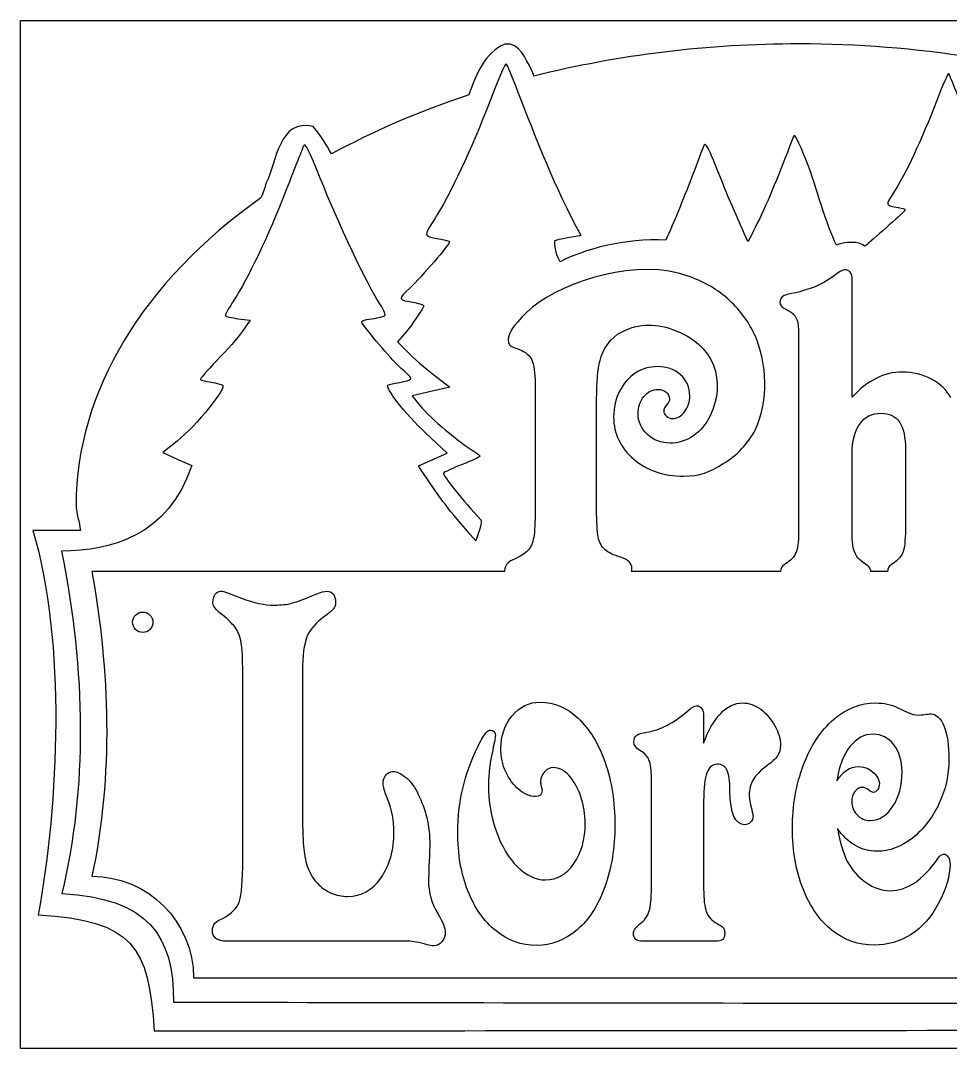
# Model space of a CAD drawing. Extents: x 1 to 641, y 3 to 251.
# Drawn here: x 1.3 to 189.9, y 3.2 to 211.8 of the extents above; entities that cross this region are included whole.
import ezdxf

# ---------------------------------------------------------------- set-up
doc = ezdxf.new("R2010")
doc.units = 0
doc.layers.add('Ebene_1', color=7, linetype='CONTINUOUS')

msp = doc.modelspace()

# ---------------------------------------------------------------- linework, layer by layer
at = {"layer": 'Ebene_1', "color": 7}
for points in [[(1.349934, 211.824295), (318.477434, 211.824295), (318.477434, 3.246855), (1.349934, 3.246855)], [(159.248757, 207.088977)], [(175.88581, 132.129705)], [(28.199007, 89.720909)], [(139.891463, 70.795938)], [(166.920453, 57.562683)], [(121.887101, 48.651616)], [(167.010255, 47.851228)], [(79.996642, 25.013144)]]:
    msp.add_lwpolyline(points, close=True, dxfattribs=at)
for points in [[(99.837808, 203.057951), (99.837736, 203.057355)], [(170.018535, 135.410932), (170.018535, 159.212149)], [(105.200956, 153.66621), (105.201233, 153.666231)], [(45.510838, 151.321421), (47.918491, 151.002302), (46.354928, 148.774912)], [(79.193482, 148.238973), (77.804595, 146.630121), (79.867689, 144.514072)], [(159.161466, 147.381054), (159.161466, 110.038687), (159.161466, 108.698297)], [(101.227891, 145.53236), (102.567789, 145.069949)], [(85.161223, 139.931438), (88.392729, 137.464329), (84.580212, 136.580497), (80.768229, 135.696696), (82.029305, 134.042547)], [(105.709295, 138.045247), (105.709295, 112.534477)], [(118.182865, 112.626701), (118.182865, 134.024721), (118.182865, 135.041185)], [(132.589984, 134.071064), (132.081933, 133.423784)], [(82.899484, 120.189709), (82.069241, 121.491732), (84.972696, 122.751656), (87.87562, 124.011057), (83.558779, 128.076388)], [(33.100322, 126.488826), (30.17823, 124.144242), (33.121626, 122.829426), (36.064491, 121.515175)], [(170.01871, 108.005114), (170.01871, 109.022121), (170.01871, 123.903139)], [(180.829541, 124.735267), (180.829541, 109.622515)], [(156.898126, 101.858464), (156.251071, 101.396575)], [(178.565678, 101.858371), (177.918633, 101.396482)], [(99.527154, 100.030004), (15.832453, 100.030004)], [(155.466591, 100.030066), (125.267384, 100.030066)], [(177.180484, 100.030066), (173.805714, 100.030066)], [(43.314438, 95.714999), (46.143055, 94.594448)], [(46.412446, 41.501351), (46.412446, 79.493592)], [(58.535085, 79.760392), (58.535085, 50.892693)], [(179.267598, 72.396727), (181.332933, 71.436251)], [(139.891463, 70.795938), (139.891463, 65.193149)], [(106.890946, 56.655558), (107.070541, 55.90852)], [(129.295379, 35.898562), (129.295379, 58.096283)], [(107.115442, 55.801844), (107.115442, 55.588406)], [(139.891463, 53.507331), (139.891463, 36.592249), (139.891463, 35.578411)], [(84.127322, 39.100163), (84.127322, 38.193037)], [(79.996644, 25.013144), (43.134844, 25.013144)], [(142.181295, 25.013144), (127.679027, 25.013144)], [(36.443152, 17.557109), (283.777903, 17.557109)]]:
    msp.add_lwpolyline(points, dxfattribs=at)
for points in [[(99.549715, 207.049205), (95.528564, 205.299116), (93.767091, 201.06292), (92.262655, 196.734249)], [(105.0012, 201.837591), (103.759079, 204.002604), (102.651113, 207.385737), (99.549715, 207.049205)], [(159.248757, 207.088977), (140.836386, 207.081597), (122.590919, 204.861137), (105.466314, 200.543802)], [(227.444581, 196.281811), (206.42103, 203.358301), (183.017173, 207.06717), (159.248757, 207.088977)], [(99.837736, 203.057355), (99.593012, 203.017695), (98.131191, 199.666652), (96.515695, 195.429592)], [(99.857488, 203.050468), (99.852363, 203.056926), (99.8457, 203.058976), (99.837808, 203.057951)], [(102.298157, 197.242009), (101.126075, 200.254662), (100.027959, 202.868212), (99.857488, 203.050468)], [(105.466314, 200.543802), (105.310531, 200.974895), (105.154185, 201.405279), (105.0012, 201.837591)], [(189.579166, 201.061298), (189.448886, 201.200559), (188.298842, 198.578812), (187.024003, 195.235262)], [(191.445228, 196.620376), (190.549216, 198.923446), (189.709477, 200.921984), (189.579166, 201.061298)], [(92.262655, 196.734249), (82.301483, 193.43572), (72.966566, 189.41831), (64.441218, 184.760908)], [(115.034809, 168.241209), (109.690151, 177.86234), (105.835024, 188.216783), (102.298157, 197.242009)], [(96.515695, 195.429592), (92.899433, 185.944988), (88.362322, 176.262272), (85.35507, 171.611872)], [(187.024003, 195.235262), (184.259499, 187.98465), (180.791492, 180.582339), (178.492563, 177.02729)], [(60.71538, 190.295694), (53.731835, 192.091987), (53.310762, 183.09004), (51.174579, 178.901846)], [(64.441218, 184.760908), (63.356525, 186.715265), (62.139616, 188.577746), (60.71538, 190.295694)], [(158.168373, 188.394353), (158.015451, 188.012152), (156.80205, 184.913795), (155.472075, 181.509213)], [(160.749111, 183.296568), (159.015574, 187.658016), (158.377724, 188.917561), (158.168373, 188.394353)], [(58.76917, 186.481163), (58.56912, 185.981203), (56.981846, 181.928193), (55.242101, 177.474675)], [(62.144463, 179.812863), (59.876805, 185.518115), (59.043031, 187.165581), (58.76917, 186.481163)], [(139.863076, 186.279371), (139.611967, 185.628359), (138.546682, 182.84497), (137.495902, 180.09427)], [(143.627673, 179.1348), (140.700939, 186.502392), (140.267027, 187.326483), (139.863076, 186.279371)], [(155.472075, 181.509213), (153.293955, 175.933486), (150.846039, 170.560751), (148.885511, 166.979829)], [(166.855073, 166.258499), (164.700877, 170.313826), (162.878337, 177.939577), (160.749111, 183.296568)], [(74.047459, 154.576981), (71.897218, 157.764179), (65.610009, 171.09381), (62.144463, 179.812863)], [(137.495902, 180.09427), (135.608919, 175.154436), (133.860806, 170.897994), (132.215144, 167.235006)], [(55.242101, 177.474675), (51.587766, 168.119996), (47.347342, 159.183458), (44.624678, 155.098015)], [(51.174579, 178.901846), (50.856273, 177.87545), (50.498589, 176.862902), (50.112897, 175.860175)], [(148.885511, 166.979829), (147.021079, 171.016531), (145.12973, 175.353614), (143.627673, 179.1348)], [(50.112897, 175.860175), (26.021664, 158.726592), (12.671171, 136.527051), (12.614221, 113.506433)], [(178.492563, 177.02729), (176.668507, 174.206558), (176.626081, 174.350353), (179.423467, 173.878265)], [(180.788396, 173.453677), (180.788396, 173.044384), (174.733748, 167.957003), (172.98259, 166.321889)], [(179.423467, 173.878265), (180.174203, 173.751558), (180.788396, 173.560416), (180.788396, 173.453677)], [(85.35507, 171.611872), (82.968988, 167.922069), (82.913202, 168.109746), (86.572477, 167.492192)], [(88.358113, 166.936541), (88.358113, 166.401136), (82.657923, 159.746643), (80.367221, 157.607735)], [(86.572477, 167.492192), (87.554524, 167.326441), (88.358113, 167.076164), (88.358113, 166.936541)], [(109.690151, 167.172191), (110.064561, 167.409286), (114.380117, 168.233993), (115.034809, 168.241209)], [(110.759085, 162.896129), (109.690151, 165.034165), (109.690151, 166.103183), (109.690151, 167.172191)], [(132.215144, 167.235006), (123.990217, 167.754821), (115.333008, 165.287272), (110.759085, 162.896129)], [(171.362042, 166.658055), (169.738756, 167.002288), (168.263053, 166.768269), (166.855073, 166.258499)], [(172.656142, 166.015029), (172.256537, 166.252062), (171.827002, 166.467856), (171.362042, 166.658055)], [(172.98259, 166.321889), (172.858091, 166.205648), (172.764784, 166.117093), (172.656142, 166.015029)], [(136.939725, 159.905751), (126.693281, 163.752162), (111.82647, 159.080061), (105.200956, 153.66621)], [(168.493847, 161.245619), (168.155046, 161.245619), (167.631742, 160.984128), (166.923349, 160.460367)], [(170.018535, 159.212149), (170.018535, 160.567803), (169.510217, 161.245619), (168.493847, 161.245619)], [(145.070688, 155.098835), (142.883928, 157.132316), (140.173668, 158.734946), (136.939725, 159.905751)], [(166.923349, 160.460367), (165.568168, 159.38198), (164.135936, 158.519326), (162.626756, 157.872312)], [(80.367221, 157.607735), (77.783576, 155.195334), (77.777221, 155.214666), (81.334861, 154.58391)], [(162.626756, 157.872312), (161.209982, 157.286914), (159.28495, 156.73233), (156.851795, 156.208558)], [(44.624678, 155.098015), (43.580819, 153.531631), (42.811746, 152.112793), (42.915196, 151.945248)], [(75.281907, 152.020374), (75.410807, 152.229004), (74.855373, 153.379441), (74.047459, 154.576981)], [(81.334861, 154.58391), (82.316907, 154.409794), (83.120497, 154.126777), (83.120497, 153.954753)], [(150.383929, 147.75076), (149.151945, 150.523694), (147.380636, 152.972905), (145.070688, 155.098835)], [(156.851795, 156.208558), (155.866216, 156.0237), (155.373437, 155.499672), (155.373437, 154.636977)], [(155.373437, 154.636977), (155.373437, 154.082372), (155.681425, 153.6666), (156.297412, 153.389313)], [(83.120497, 153.954753), (83.120497, 153.486068), (80.772473, 150.068427), (79.193482, 148.238973)], [(105.201233, 153.666231), (101.905696, 150.800858), (100.258128, 148.598121), (100.258118, 147.057599)], [(156.297412, 153.389313), (157.128991, 152.988773), (157.760497, 152.572437), (158.191682, 152.141095)], [(42.915196, 151.945248), (43.018637, 151.777806), (44.18662, 151.497187), (45.510838, 151.321421)], [(70.616248, 150.422162), (70.299184, 150.843234), (70.831042, 151.081374), (72.615969, 151.318223)], [(78.856908, 140.96175), (77.371873, 142.155599), (73.454052, 146.653502), (70.616248, 150.422162)], [(72.615969, 151.318223), (73.953386, 151.495711), (75.153058, 151.811715), (75.281907, 152.020374)], [(122.433138, 148.16683), (126.016808, 150.362576), (129.984451, 150.514581), (133.567138, 149.137473)], [(158.191682, 152.141095), (158.592087, 151.771368), (158.853457, 151.232324), (158.976665, 150.523694)], [(158.976665, 150.523694), (159.099862, 149.907483), (159.139059, 148.859807), (159.161466, 147.381054)], [(46.354928, 148.774912), (45.494877, 147.549983), (43.157904, 144.87442), (41.162045, 142.829551)], [(118.875718, 142.851672), (119.491684, 145.131667), (120.677573, 146.903605), (122.433138, 148.16683)], [(133.567138, 149.137473), (142.165029, 146.296999), (144.557255, 138.462567), (141.183192, 131.621535)], [(100.258118, 147.057599), (100.258118, 146.225727), (100.581102, 145.717229), (101.227891, 145.53236)], [(150.441023, 128.848612), (153.085025, 134.938598), (152.780358, 142.132781), (150.383929, 147.75076)], [(79.867689, 144.514072), (81.002186, 143.350391), (83.384073, 141.288363), (85.161223, 139.931438)], [(102.567789, 145.069949), (103.738168, 144.638596), (104.554444, 143.945793), (105.016452, 142.990659)], [(41.162045, 142.829551), (39.166185, 140.784651), (37.666664, 139.03711), (37.829355, 138.94588)], [(105.016452, 142.990659), (105.47843, 142.035534), (105.709295, 140.386838), (105.709295, 138.045247)], [(118.182865, 135.041185), (118.182865, 138.461153), (118.41371, 141.064686), (118.875718, 142.851672)], [(80.485441, 139.10463), (80.609979, 139.306196), (79.877037, 140.141676), (78.856908, 140.96175)], [(126.030051, 140.263637), (124.705672, 139.400942), (123.643001, 138.184101), (122.842214, 136.612766)], [(130.511446, 141.604007), (128.879068, 141.604007), (127.385232, 141.157146), (126.030051, 140.263637)], [(135.223429, 139.940253), (133.991466, 141.049443), (132.42102, 141.604007), (130.511446, 141.604007)], [(137.071379, 135.688465), (137.071379, 137.383042), (136.455423, 138.800271), (135.223429, 139.940253)], [(180.22855, 140.494869), (176.532599, 140.494869), (173.129271, 138.800097), (170.018535, 135.410932)], [(186.09563, 139.062336), (184.309264, 140.017471), (182.353697, 140.494869), (180.22855, 140.494869)], [(42.313416, 137.853214), (43.237105, 137.282146), (37.067666, 129.672058), (33.100322, 126.488826)], [(37.829355, 138.94588), (37.992062, 138.854548), (38.980596, 138.625294), (40.026118, 138.436039)], [(40.026118, 138.436039), (41.071643, 138.246886), (42.100778, 137.984605), (42.313416, 137.853214)], [(83.558779, 128.076388), (79.395672, 131.996766), (75.124966, 137.422978), (75.860256, 137.858032)], [(75.860256, 137.858032), (76.056146, 137.973934), (77.125958, 138.219547), (78.237554, 138.403545)], [(78.237554, 138.403545), (79.349174, 138.587531), (80.360829, 138.90294), (80.485441, 139.10463)], [(190.022642, 135.318769), (189.191062, 136.859302), (187.882017, 138.107202), (186.09563, 139.062336)], [(122.842214, 136.612766), (122.041426, 135.010608), (121.640786, 133.269759), (121.640786, 131.390314)], [(127.785329, 135.54995), (128.555315, 136.505084), (129.525857, 136.982493), (130.696247, 136.982493)], [(130.696247, 136.982493), (131.281442, 136.982493), (131.804736, 136.797634), (132.266723, 136.427908)], [(132.266723, 136.427908), (132.728721, 136.027368), (132.959577, 135.580506), (132.959577, 135.087538)], [(136.055285, 132.499483), (136.732866, 133.392991), (137.071379, 134.456054), (137.071379, 135.688465)], [(82.029305, 134.042547), (83.538088, 132.063702), (89.693059, 126.719361), (92.52371, 124.930027)], [(126.584424, 132.083414), (126.584424, 133.408265), (126.984541, 134.564023), (127.785329, 135.54995)], [(132.959577, 135.087538), (132.959577, 134.748614), (132.836389, 134.409988), (132.589984, 134.071064)], [(128.478715, 127.831615), (127.215929, 129.002411), (126.584424, 130.419639), (126.584424, 132.083414)], [(132.081933, 133.423784), (131.897131, 133.208113), (131.805013, 132.931092), (131.805002, 132.592179)], [(131.805002, 132.592179), (131.805002, 132.222452), (131.989793, 131.867753), (132.359396, 131.528839)], [(132.359396, 131.528839), (132.698176, 131.220729), (133.098313, 131.06695), (133.56028, 131.06695)], [(133.56028, 131.06695), (134.545869, 131.06695), (135.377684, 131.544348), (136.055285, 132.499483)], [(141.183192, 131.621535), (140.382404, 129.896145), (139.258129, 128.540532), (137.810563, 127.554595)], [(171.543399, 129.95772), (172.559779, 131.405813), (174.007038, 132.129705), (175.88581, 132.129705)], [(175.885892, 132.129705), (177.579853, 132.129705), (178.827315, 131.544594), (179.628103, 130.373789)], [(121.640786, 131.390314), (121.640786, 128.001159), (122.995895, 125.151172), (125.706257, 122.840384)], [(170.01871, 123.903139), (170.01871, 126.522017), (170.527018, 128.54044), (171.543399, 129.95772)], [(179.628103, 130.373789), (180.428901, 129.141367), (180.829541, 127.261737), (180.829541, 124.735267)], [(133.098569, 126.075709), (131.281401, 126.075709), (129.74148, 126.66082), (128.478715, 127.831615)], [(137.810563, 127.554595), (136.362986, 126.568668), (134.792541, 126.075709), (133.098569, 126.075709)], [(143.881089, 121.916073), (146.622243, 123.579837), (148.808645, 125.89081), (150.441023, 128.848612)], [(94.545263, 123.412784), (94.544667, 123.281793), (92.919062, 122.531741), (90.932987, 121.745843)], [(92.52371, 124.930027), (93.63625, 124.226759), (94.545761, 123.543684), (94.545263, 123.412784)], [(36.064491, 121.515175), (31.29064, 107.246452), (19.762787, 104.266581), (9.649203, 104.153712)], [(90.932987, 121.745843), (88.94691, 120.959914), (87.231655, 120.172878), (87.121003, 119.996855)], [(125.706257, 122.840384), (128.385817, 120.529596), (131.75862, 119.374371), (135.824153, 119.374371)], [(135.824153, 119.374371), (139.181294, 119.374371), (141.139936, 120.221506), (143.881089, 121.916073)], [(93.656118, 106.238291), (87.242533, 113.721396), (87.242533, 113.721396), (82.899484, 120.189709)], [(87.121003, 119.996855), (86.876662, 119.608278), (91.182435, 114.275909), (94.725048, 110.514353)], [(12.614221, 113.506433), (12.635808, 111.800487), (13.318649, 110.078972), (13.486311, 108.376327)], [(105.709295, 112.534477), (105.709295, 109.977194), (105.617146, 108.113104), (105.432365, 106.942308)], [(118.506126, 107.034532), (118.290533, 108.082075), (118.182865, 109.946186), (118.182865, 112.626701)], [(94.725048, 110.514353), (94.869393, 109.440538), (94.725048, 109.445335), (93.656118, 106.238291)], [(159.161466, 108.698297), (159.161466, 106.572367), (159.023262, 105.062986), (158.746065, 104.169477)], [(180.829541, 109.622515), (180.829541, 106.972804), (180.690814, 105.185859), (180.413618, 104.261558)], [(13.486311, 108.376327), (3.865934, 108.376327), (13.486311, 108.376327), (3.865934, 108.376327)], [(3.865934, 108.376327), (10.596995, 85.472688), (9.07011, 53.127415), (4.934865, 30.338233)], [(105.432365, 106.942308), (105.185971, 105.709866), (104.785331, 104.816143), (104.230937, 104.261558)], [(119.892345, 104.446478), (119.183963, 105.062688), (118.721729, 105.925363), (118.506126, 107.034532)], [(170.203511, 105.047343), (170.080303, 105.663564), (170.01871, 106.649461), (170.01871, 108.005114)], [(123.033862, 102.921249), (121.647879, 103.321779), (120.600737, 103.830277), (119.892345, 104.446478)], [(170.896354, 103.198742), (170.557564, 103.722523), (170.326718, 104.338703), (170.203511, 105.047343)], [(9.649203, 104.153712), (14.592505, 79.652271), (14.873403, 56.050888), (9.709321, 34.657213)], [(101.182093, 102.366603), (100.073317, 101.873624), (99.518954, 101.165271), (99.518954, 100.24097)], [(104.230937, 104.261558), (103.614951, 103.645347), (102.598867, 103.013617), (101.182093, 102.366603)], [(125.344056, 100.657101), (125.344056, 101.704665), (124.573813, 102.459094), (123.033862, 102.921249)], [(158.746065, 104.169477), (158.407275, 103.245166), (157.791309, 102.474675), (156.898126, 101.858464)], [(172.32837, 101.812019), (171.712394, 102.212548), (171.235144, 102.67498), (170.896354, 103.198742)], [(180.413618, 104.261558), (180.136431, 103.306423), (179.520465, 102.505385), (178.565678, 101.858371)], [(99.518954, 100.24097), (99.518954, 100.167679), (99.522029, 100.09775), (99.527154, 100.030004)], [(125.267384, 100.030066), (125.31679, 100.220869), (125.344056, 100.428678), (125.344056, 100.657101)], [(156.251071, 101.396575), (155.72749, 101.057661), (155.465566, 100.610789), (155.465566, 100.056205)], [(173.806739, 100.056102), (173.806739, 100.579894), (173.313959, 101.164995), (172.32837, 101.812019)], [(177.918633, 101.396482), (177.445606, 101.058809), (177.179459, 100.64152), (177.179459, 100.056102)], [(15.832453, 100.030004), (19.406307, 79.626275), (20.192245, 59.055186), (15.832453, 38.175207)], [(155.465566, 100.056205), (155.465566, 100.046979), (155.466591, 100.038984), (155.466591, 100.030066)], [(173.805714, 100.030066), (173.796488, 100.030066), (173.806739, 100.047184), (173.806739, 100.056102)], [(177.179459, 100.056102), (177.179459, 100.046877), (177.180484, 100.038881), (177.180484, 100.030066)], [(40.845012, 95.394849), (41.174269, 95.821724), (41.533459, 96.035162), (41.922581, 96.035162)], [(41.922581, 96.035162), (42.311702, 96.035162), (42.775655, 95.928441), (43.314438, 95.714999)], [(61.318802, 95.448199), (62.306572, 95.839507), (63.024951, 96.035162), (63.473937, 96.035162)], [(63.473937, 96.035162), (64.012721, 96.035162), (64.446742, 95.839507), (64.775999, 95.448199)], [(40.351127, 93.794048), (40.351127, 94.39879), (40.515755, 94.93239), (40.845012, 95.394849)], [(46.143055, 94.594448), (48.627447, 93.66954), (50.87238, 93.207085), (52.877853, 93.207085)], [(56.290152, 93.58061), (57.577247, 93.936344), (59.253463, 94.558873), (61.318802, 95.448199)], [(64.775999, 95.448199), (65.075323, 95.056899), (65.224985, 94.505515), (65.224985, 93.794048)], [(24.680506, 91.178844), (25.067035, 91.565513), (25.591282, 91.782742), (26.137917, 91.782742)], [(26.137917, 91.782742), (26.684553, 91.782742), (27.2088, 91.565514), (27.595329, 91.178845)], [(41.653188, 91.71301), (40.785147, 92.424477), (40.351127, 93.118156), (40.351127, 93.794048)], [(52.877853, 93.207085), (54.224813, 93.207085), (55.362246, 93.331594), (56.290152, 93.58061)], [(64.820897, 92.460048), (64.49164, 92.068747), (63.93789, 91.58851), (63.159647, 91.019334)], [(65.224985, 93.794048), (65.224985, 93.296023), (65.090289, 92.851356), (64.820897, 92.460048)], [(24.076829, 89.720909), (24.076828, 90.26774), (24.293977, 90.792176), (24.680506, 91.178844)], [(24.680506, 88.262973), (24.293977, 88.649642), (24.076828, 89.174077), (24.076829, 89.720909)], [(27.595329, 91.178845), (27.981859, 90.792176), (28.199008, 90.267741), (28.199007, 89.720909)], [(28.199007, 89.720909), (28.199008, 89.174077), (27.981859, 88.649642), (27.595329, 88.262973)], [(44.840993, 88.724858), (44.212412, 89.543042), (43.14981, 90.539093), (41.653188, 91.71301)], [(63.159647, 91.019334), (61.273903, 89.66755), (60.031707, 88.262408), (59.433058, 86.803908)], [(26.137917, 87.659076), (25.591282, 87.659076), (25.067035, 87.876305), (24.680506, 88.262973)], [(27.595329, 88.262973), (27.2088, 87.876304), (26.684553, 87.659075), (26.137917, 87.659076)], [(46.098156, 85.57662), (45.858696, 86.892837), (45.439642, 87.94225), (44.840993, 88.724858)], [(46.412446, 79.493592), (46.412446, 82.33946), (46.307683, 84.367136), (46.098156, 85.57662)], [(59.433058, 86.803908), (58.834409, 85.274257), (58.535085, 82.926418), (58.535085, 79.760392)], [(101.054122, 70.742613), (102.580677, 72.592422), (104.466421, 73.517326), (106.711354, 73.517326)], [(106.711354, 73.517326), (109.584868, 73.517326), (112.159058, 72.432343), (114.433923, 70.262375)], [(143.34866, 71.222814), (144.725552, 72.645748), (146.207208, 73.357214), (147.793627, 73.357214)], [(147.793627, 73.357214), (149.05079, 73.357214), (150.278019, 72.930335), (151.475317, 72.076576)], [(166.246978, 69.995538), (168.851101, 72.236656), (171.694685, 73.357214), (174.777731, 73.357214)], [(174.777731, 73.357214), (176.424013, 73.357214), (177.920635, 73.037052), (179.267598, 72.396727)], [(128.352507, 67.434262), (131.016495, 67.825571), (133.800212, 69.266288), (136.703659, 71.756414)], [(136.703659, 71.756414), (137.451969, 72.432306), (138.035652, 72.770252), (138.454705, 72.770252)], [(138.454705, 72.770252), (138.87376, 72.770252), (139.217983, 72.592385), (139.487375, 72.236652)], [(139.487375, 72.236652), (139.756767, 71.880918), (139.891463, 71.40068), (139.891463, 70.795938)], [(139.891463, 65.193149), (140.789436, 67.754425), (141.941835, 69.764313), (143.34866, 71.222814)], [(151.475317, 72.076576), (152.61275, 71.187243), (153.570588, 70.066684), (154.348832, 68.7149)], [(181.332933, 71.436251), (181.961517, 71.080518), (182.73976, 70.902651), (183.667663, 70.902651)], [(183.667663, 70.902651), (184.086717, 70.902651), (184.565635, 70.956014), (185.104417, 71.062739)], [(185.104417, 71.062739), (185.25408, 71.098338), (185.568372, 71.116138), (186.047293, 71.116138)], [(186.047293, 71.116138), (187.094931, 71.116138), (187.962973, 70.280167), (188.651418, 68.608224)], [(98.764291, 64.072622), (98.764291, 66.669473), (99.527568, 68.892804), (101.054122, 70.742613)], [(114.433923, 70.262375), (116.738721, 68.056832), (118.5646, 65.068677), (119.911561, 61.297909)], [(160.14076, 60.764272), (161.637382, 64.712907), (163.672788, 67.789996), (166.246978, 69.995538)], [(94.139721, 64.552823), (94.828168, 65.940182), (95.351986, 66.847303), (95.711175, 67.274187)], [(95.711175, 67.274187), (96.040432, 67.665487), (96.354723, 67.861137), (96.654047, 67.861137)], [(96.654047, 67.861137), (97.31256, 67.861137), (97.641817, 67.452045), (97.641817, 66.633862)], [(125.748385, 65.353224), (125.748385, 66.064691), (125.942946, 66.544928), (126.332068, 66.793937)], [(126.332068, 66.793937), (126.691257, 67.078529), (127.364736, 67.29197), (128.352507, 67.434262)], [(154.348832, 68.7149), (155.097143, 67.363116), (155.471298, 66.046903), (155.471298, 64.766261)], [(174.238932, 67.007387), (172.442988, 67.007387), (170.886501, 66.171416), (169.569472, 64.499473)], [(178.459404, 64.872986), (177.351905, 66.29592), (175.945081, 67.007387), (174.238932, 67.007387)], [(188.651418, 68.608224), (189.309929, 66.936282), (189.639185, 64.712956), (189.639185, 61.938246)], [(97.641817, 66.633862), (97.641817, 66.313703), (97.462223, 65.371011), (97.103034, 63.805786)], [(126.960649, 63.699073), (126.152473, 64.197098), (125.748385, 64.748482), (125.748385, 65.353224)], [(155.471298, 64.766261), (155.471298, 63.912511), (155.276737, 63.201048), (154.887615, 62.631873)], [(180.120662, 59.376921), (180.120662, 61.618031), (179.566909, 63.450052), (178.459404, 64.872986)], [(90.009045, 47.157504), (90.009045, 53.169381), (91.385937, 58.967821), (94.139721, 64.552823)], [(97.103034, 63.805786), (96.534317, 61.31566), (96.249959, 58.985613), (96.249959, 56.815645)], [(99.752061, 59.376958), (99.093548, 60.799884), (98.764291, 62.365105), (98.764291, 64.072622)], [(128.801494, 61.77811), (128.50217, 62.560727), (127.888554, 63.201048), (126.960649, 63.699073)], [(154.887615, 62.631873), (154.438629, 61.991556), (153.735217, 61.333451), (152.777378, 60.657559)], [(169.569472, 64.499473), (168.252443, 62.827523), (167.369437, 60.515259), (166.920453, 57.562683)], [(119.911561, 61.297909), (121.228588, 57.455999), (121.887101, 53.240568), (121.887101, 48.651616)], [(129.295379, 58.096283), (129.295379, 59.697076), (129.130751, 60.924351), (128.801494, 61.77811)], [(142.67518, 60.924359), (141.717342, 60.924359), (141.01393, 60.337401), (140.564943, 59.163484)], [(144.605822, 59.750434), (144.216701, 60.533051), (143.573154, 60.924359), (142.67518, 60.924359)], [(152.777378, 60.657559), (151.430419, 59.661509), (150.487547, 58.701029), (149.948763, 57.776121)], [(157.895828, 47.851179), (157.895828, 52.511281), (158.644138, 56.815645), (160.14076, 60.764272)], [(189.639185, 61.938246), (189.639185, 58.736653), (188.965706, 55.712923), (187.61875, 52.867055)], [(74.878197, 56.97572), (74.878197, 57.687187), (75.072758, 58.274146), (75.46188, 58.736596)], [(75.46188, 58.736596), (75.82107, 59.199046), (76.270056, 59.430271), (76.80884, 59.430271)], [(76.80884, 59.430271), (77.736745, 59.430271), (78.664651, 59.003396), (79.592556, 58.149646)], [(102.401082, 55.801844), (101.353447, 56.655603), (100.47044, 57.847307), (99.752061, 59.376958)], [(107.60932, 59.376921), (107.070536, 58.807746), (106.801144, 58.149637), (106.801144, 57.402596)], [(109.450165, 60.230672), (108.701854, 60.230672), (108.088239, 59.946088), (107.60932, 59.376921)], [(112.593072, 58.629883), (111.605301, 59.697076), (110.557665, 60.230672), (109.450165, 60.230672)], [(114.9727, 54.307732), (114.403984, 56.050816), (113.610774, 57.491533), (112.593072, 58.629883)], [(140.564943, 59.163484), (140.115956, 57.953991), (139.891463, 56.068607), (139.891463, 53.507331)], [(145.234404, 55.428282), (145.20447, 57.491533), (144.994943, 58.93225), (144.605822, 59.750434)], [(166.920453, 57.562683), (168.147683, 59.483634), (169.614373, 60.444109), (171.320522, 60.444109)], [(171.320522, 60.444109), (171.979033, 60.444109), (172.637548, 60.28403), (173.296066, 59.963872)], [(173.296066, 59.963872), (173.984511, 59.572571), (174.523293, 59.127909), (174.912413, 58.629883)], [(174.912413, 58.629883), (175.331467, 58.025133), (175.540994, 57.473745), (175.540994, 56.97572)], [(178.279811, 52.386768), (179.507045, 54.272152), (180.120662, 56.602203), (180.120662, 59.376921)], [(75.77617, 53.880844), (75.177522, 55.374928), (74.878197, 56.406553), (74.878197, 56.97572)], [(79.592556, 58.149646), (80.550395, 57.295887), (81.358571, 56.175328), (82.017085, 54.787969)], [(96.249959, 56.815645), (96.249959, 53.365035), (96.788743, 50.163442), (97.866311, 47.210866)], [(106.801144, 57.402596), (106.801144, 57.260304), (106.831078, 57.011291), (106.890946, 56.655558)], [(149.948763, 57.776121), (149.409979, 56.886787), (149.140587, 55.837374), (149.140587, 54.627882)], [(175.540994, 56.97572), (175.540994, 56.51327), (175.421265, 56.104178), (175.181808, 55.748445)], [(82.017085, 54.787969), (82.735463, 53.32946), (83.304179, 51.764235), (83.723234, 50.092292)], [(105.768483, 54.361119), (104.660982, 54.361119), (103.538515, 54.84136), (102.401082, 55.801844)], [(107.115442, 55.588406), (107.115442, 54.770214), (106.666455, 54.361119), (105.768483, 54.361119)], [(107.070541, 55.90852), (107.070541, 55.87292), (107.085508, 55.837362), (107.115442, 55.801844)], [(115.870673, 48.918379), (115.870673, 50.697039), (115.571349, 52.493489), (114.9727, 54.307732)], [(148.242614, 48.651579), (146.267073, 48.651579), (145.264336, 50.91048), (145.234404, 55.428282)], [(149.140587, 54.627882), (149.140587, 53.987565), (149.305216, 53.027089), (149.634473, 51.746456)], [(170.557249, 55.37492), (170.138189, 54.770178), (169.928658, 54.112073), (169.928658, 53.400606)], [(172.083795, 56.228682), (171.455218, 56.228682), (170.946369, 55.944095), (170.557249, 55.37492)], [(173.340956, 55.695082), (172.921903, 56.050816), (172.502849, 56.228682), (172.083795, 56.228682)], [(174.283833, 55.214845), (174.164104, 55.214845), (173.849812, 55.374924), (173.340956, 55.695082)], [(175.181808, 55.748445), (174.912417, 55.392711), (174.613092, 55.214845), (174.283833, 55.214845)], [(77.078232, 47.264216), (77.078232, 49.434192), (76.644211, 51.639735), (75.77617, 53.880844)], [(169.928658, 53.400606), (169.928658, 52.297839), (170.287848, 51.372935), (171.006227, 50.625893)], [(173.700153, 49.505342), (175.496097, 49.505342), (177.022649, 50.465817), (178.279811, 52.386768)], [(187.61875, 52.867055), (186.241853, 50.021196), (184.445906, 47.708936), (182.230908, 45.930277)], [(58.535085, 50.892693), (58.535085, 47.584383), (58.624882, 45.200974), (58.804477, 43.742465)], [(83.723234, 50.092292), (84.142288, 48.278058), (84.351815, 46.428249), (84.351815, 44.542865)], [(149.903864, 50.412455), (149.903864, 49.878855), (149.72427, 49.451975), (149.36508, 49.131817)], [(149.634473, 51.746456), (149.814067, 50.963839), (149.903864, 50.519172), (149.903864, 50.412455)], [(171.006227, 50.625893), (171.724606, 49.878859), (172.622581, 49.505342), (173.700153, 49.505342)], [(113.580841, 40.754314), (115.107396, 42.959856), (115.870673, 45.681211), (115.870673, 48.918379)], [(121.887094, 48.651579), (121.887094, 43.991486), (121.213614, 39.793842), (119.866655, 36.058649)], [(149.36508, 49.131817), (149.005891, 48.811659), (148.631735, 48.651579), (148.242614, 48.651579)], [(74.429211, 37.819525), (76.195225, 40.345226), (77.078232, 43.493456), (77.078232, 47.264216)], [(92.074383, 35.258249), (90.697491, 38.673283), (90.009045, 42.639702), (90.009045, 47.157504)], [(97.866311, 47.210866), (98.913946, 44.258282), (100.335737, 41.89266), (102.131683, 40.114001)], [(160.050963, 35.631761), (158.614206, 39.260238), (157.895828, 43.333377), (157.895828, 47.851179)], [(175.047116, 43.262276), (171.904216, 43.262276), (169.225262, 44.791927), (167.010255, 47.851228)], [(167.010255, 47.851179), (167.519106, 45.040894), (168.192589, 42.817564), (169.030704, 41.181189)], [(182.230908, 45.930277), (179.956043, 44.15161), (177.561445, 43.262276), (175.047116, 43.262276)], [(84.351815, 44.542865), (84.351815, 44.187132), (84.276984, 42.372898), (84.127322, 39.100163)], [(58.804477, 43.742465), (58.924207, 42.355114), (59.208565, 41.021118), (59.657551, 39.740476)], [(177.696141, 35.258249), (181.138373, 35.258249), (184.371078, 37.428216), (187.394256, 41.768151)], [(187.394256, 41.768151), (187.843237, 42.372902), (188.232357, 42.675277), (188.561616, 42.675277)], [(188.561616, 42.675277), (188.950736, 42.675277), (189.265028, 42.479622), (189.504492, 42.088314)], [(189.504492, 42.088314), (189.74395, 41.697006), (189.863678, 41.19898), (189.863678, 40.594238)], [(45.738967, 33.123848), (46.187953, 34.475632), (46.412446, 37.268133), (46.412446, 41.501351)], [(59.657551, 39.740476), (60.166403, 38.495417), (60.80995, 37.499366), (61.588194, 36.752324)], [(102.131683, 40.114001), (103.957563, 38.335333), (105.858273, 37.446), (107.833814, 37.446)], [(107.833814, 37.446), (110.138611, 37.446), (112.054287, 38.548771), (113.580841, 40.754314)], [(169.030704, 41.181189), (169.958606, 39.438105), (171.230734, 38.015175), (172.847089, 36.912399)], [(189.863678, 40.594238), (189.863678, 38.317546), (189.070468, 35.649549), (187.484048, 32.590248)], [(15.832453, 38.175207), (27.215383, 38.175094), (36.443046, 28.944119), (36.443152, 17.557109)], [(67.694412, 34.084323), (70.448196, 34.084323), (72.693129, 35.32939), (74.429211, 37.819525)], [(84.127322, 38.193037), (84.097388, 38.015171), (84.082421, 37.748371), (84.082421, 37.392637)], [(61.588194, 36.752324), (62.306572, 35.934141), (63.234478, 35.276036), (64.371911, 34.778011)], [(84.082421, 37.392637), (84.082421, 34.866936), (84.725968, 32.572464), (86.013063, 30.509222)], [(119.866655, 36.058649), (118.519695, 32.287881), (116.633951, 29.370871), (114.209423, 27.30762)], [(128.846393, 31.149534), (129.145717, 32.11001), (129.295379, 33.693019), (129.295379, 35.898562)], [(139.891463, 35.578411), (139.891463, 33.479585), (140.071058, 31.949935), (140.430247, 30.989459)], [(165.932688, 27.200908), (163.418363, 29.193009), (161.457788, 32.003293), (160.050963, 35.631761)], [(172.847089, 36.912399), (174.403575, 35.809632), (176.019926, 35.258249), (177.696141, 35.258249)], [(9.709321, 34.657213), (27.476473, 33.689091), (32.381303, 26.045135), (32.381303, 12.643259)], [(64.371911, 34.778011), (65.419546, 34.315553), (66.527046, 34.084323), (67.694412, 34.084323)], [(97.776513, 27.094183), (95.322053, 29.050709), (93.421343, 31.772064), (92.074383, 35.258249)], [(42.416465, 29.708821), (44.152547, 30.598147), (45.260047, 31.736489), (45.738967, 33.123848)], [(187.484048, 32.590248), (186.077224, 29.922255), (184.251346, 27.859008), (182.006415, 26.400507)], [(4.934865, 30.338233), (24.175619, 29.269215), (27.38241, 23.924146), (28.451342, 6.819889)], [(40.755215, 28.641621), (41.114404, 28.997354), (41.668154, 29.353088), (42.416465, 29.708821)], [(86.013063, 30.509222), (87.000834, 28.872846), (87.494719, 27.663354), (87.494719, 26.880745)], [(126.960649, 28.534896), (127.888554, 29.210788), (128.517136, 30.082334), (128.846393, 31.149534)], [(140.430247, 30.989459), (140.789437, 29.957834), (141.522781, 29.157434), (142.630282, 28.588258)], [(40.261329, 27.200908), (40.261329, 27.770075), (40.425958, 28.250312), (40.755215, 28.641621)], [(43.134844, 25.013144), (41.219168, 25.013144), (40.261329, 25.742399), (40.261329, 27.200908)], [(114.209423, 27.30762), (111.754963, 25.208803), (109.031111, 24.159394), (106.037867, 24.159394)], [(125.658587, 26.613945), (125.658587, 27.18312), (126.092608, 27.823437), (126.960649, 28.534896)], [(142.630282, 28.588258), (143.258863, 28.2681), (143.677917, 27.983512), (143.887444, 27.734496)], [(143.887444, 27.734496), (144.067038, 27.485487), (144.156836, 27.11197), (144.156836, 26.613945)], [(174.463436, 24.212744), (171.320529, 24.212744), (168.476946, 25.208799), (165.932688, 27.200908)], [(87.494719, 26.880745), (87.494719, 26.098128), (87.270226, 25.440024), (86.821239, 24.906432)], [(106.037867, 24.159394), (102.924893, 24.159394), (100.171109, 25.137657), (97.776513, 27.094183)], [(126.107574, 25.38667), (125.80825, 25.635678), (125.658587, 26.04477), (125.658587, 26.613945)], [(127.679027, 25.013144), (126.930716, 25.013144), (126.406898, 25.137653), (126.107574, 25.38667)], [(143.752748, 25.38667), (143.453423, 25.137653), (142.929606, 25.013144), (142.181295, 25.013144)], [(144.156836, 26.613945), (144.156836, 26.009195), (144.02214, 25.600103), (143.752748, 25.38667)], [(182.006415, 26.400507), (179.701615, 24.941999), (177.187289, 24.212744), (174.463436, 24.212744)], [(83.813028, 24.266107), (82.196677, 24.764132), (80.924548, 25.013144), (79.996642, 25.013144)], [(85.159988, 24.052669), (84.711002, 24.052669), (84.262015, 24.123815), (83.813028, 24.266107)], [(86.821239, 24.906432), (86.34232, 24.337257), (85.78857, 24.052669), (85.159988, 24.052669)], [(32.381303, 12.643259), (114.149774, 12.520796), (206.1212, 12.269463), (287.855634, 12.643259)], [(28.451342, 6.819889), (116.10366, 6.819889), (214.783515, 7.062058), (291.408307, 6.819889)]]:
    msp.add_open_spline(points, degree=3, dxfattribs=at)

doc.saveas('drawing.dxf')
